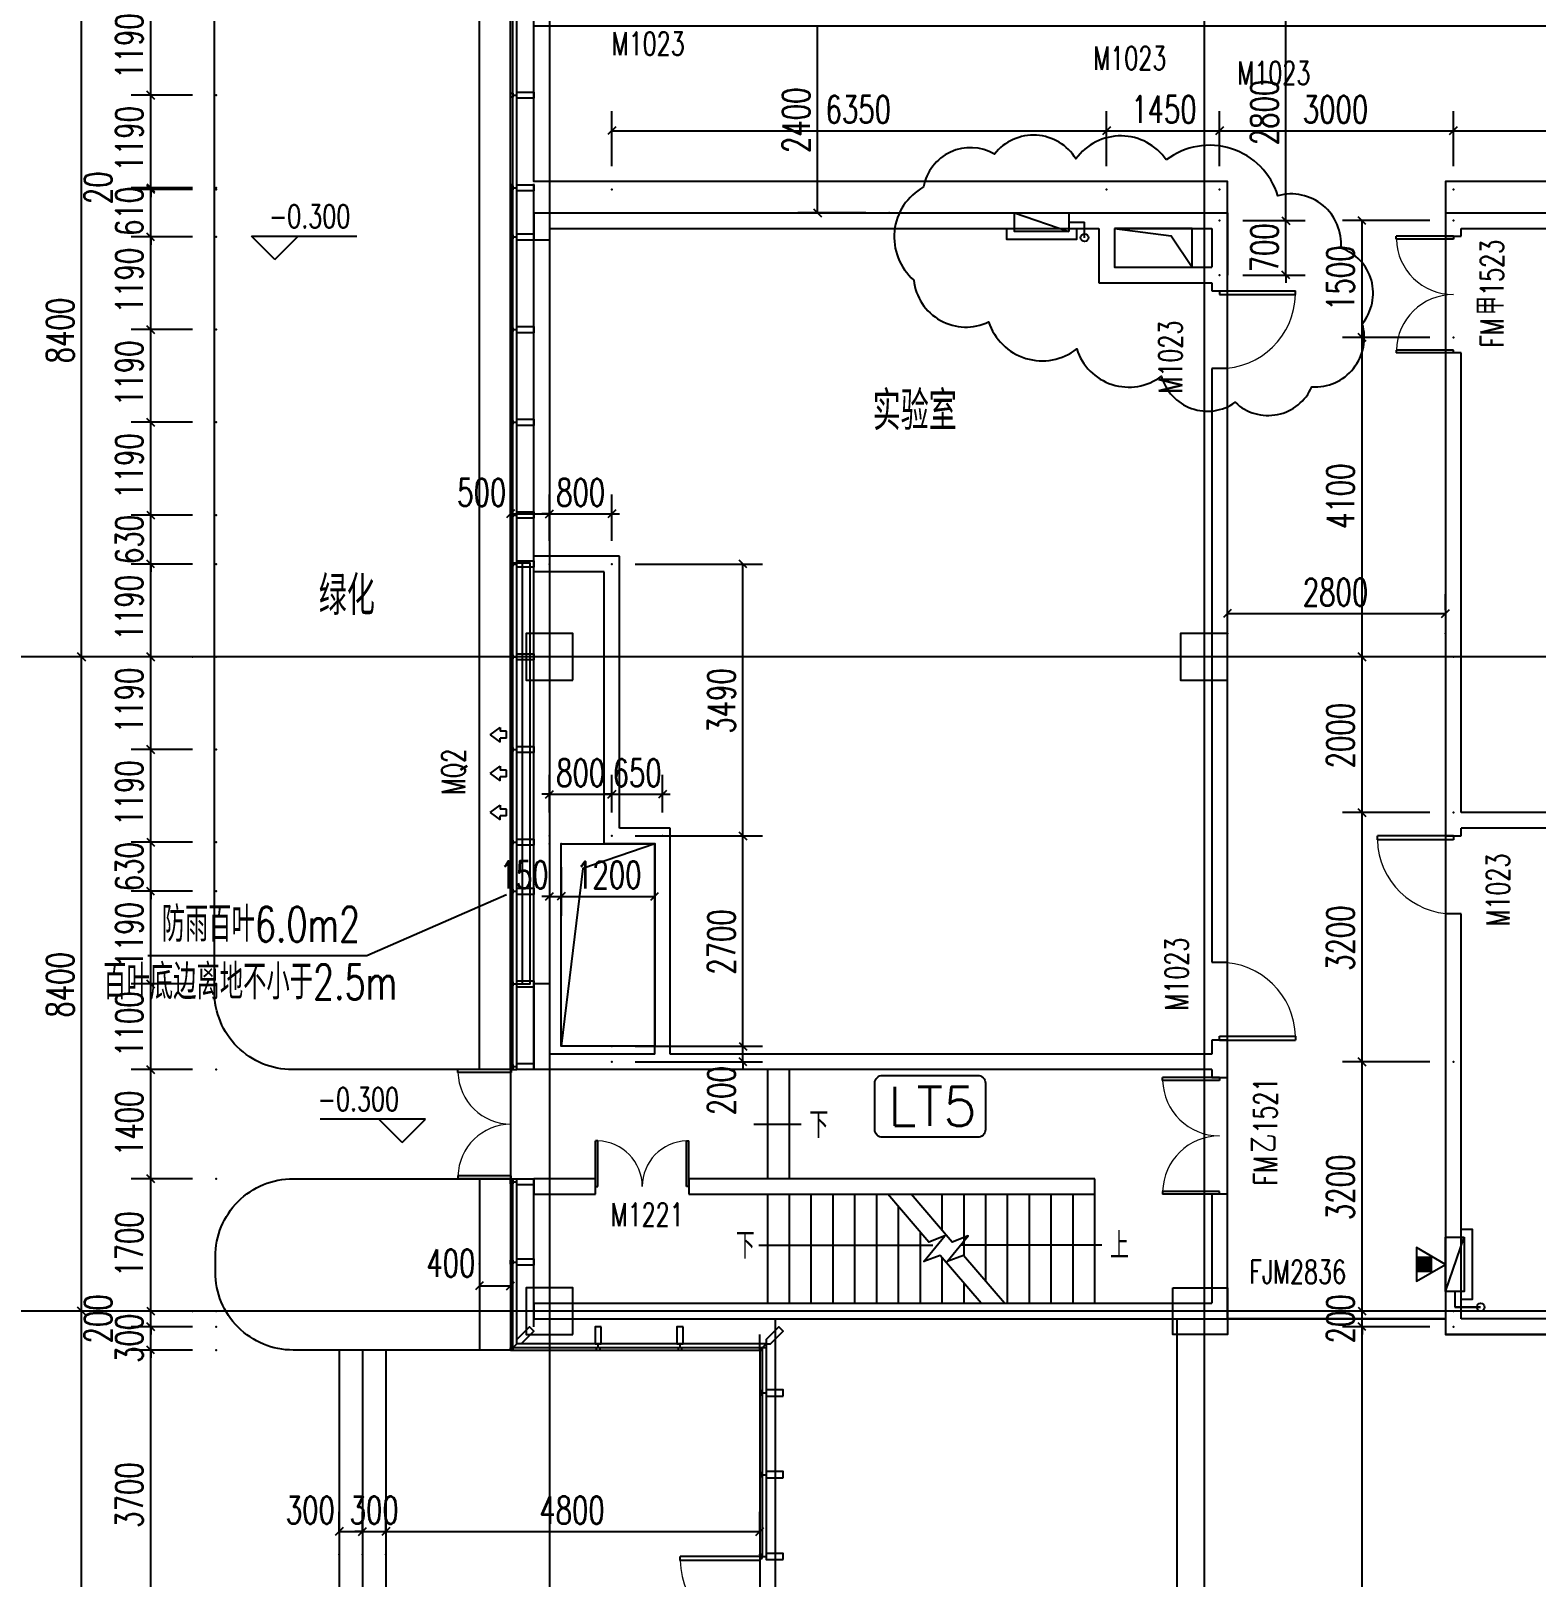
# Model space of a CAD drawing. Header units: inches. Extents: x -867 to 118033, y 723948 to 808048.
# Drawn here: x 18527 to 37845, y 766344 to 786194 of the extents above; entities that cross this region are included whole.
import ezdxf

# ---------------------------------------------------------------- set-up
doc = ezdxf.new("R2010")
doc.units = ezdxf.units.IN
doc.header["$MEASUREMENT"] = 0
for name, color, linetype in [('0-一般装修部位', 10, 'Continuous'), ('0-幕墙线', 10, 'Continuous'), ('0-轴线尺寸', 10, 'Continuous'), ('0-重点装修部位', 10, 'Continuous'), ('0-防火分区', 10, 'Continuous'), ('00修改', 10, 'Continuous'), ('AXIS', 10, 'Continuous'), ('COLUMN', 10, 'Continuous'), ('CURTWALL', 10, 'Continuous'), ('DIM_ELEV', 10, 'Continuous'), ('DIM_SYMB', 10, 'Continuous'), ('DOOR_FIRE', 10, 'Continuous'), ('DOOR_FIRE_TEXT', 10, 'Continuous'), ('DOTE', 10, 'Continuous'), ('M-INFO-LVR', 10, 'Continuous'), ('M-INFO-LVR-TEXT', 10, 'Continuous'), ('M-INFO-ROOM-JZTZ', 10, 'Continuous'), ('PUB_DIM', 10, 'Continuous'), ('PUB_HATCH', 10, 'Continuous'), ('PUB_TEXT', 10, 'Continuous'), ('RD-侧石线', 10, 'Continuous'), ('STAIR', 10, 'Continuous'), ('WALL', 10, 'Continuous'), ('WINDOW', 10, 'Continuous'), ('WINDOW_TEXT', 10, 'Continuous'), ('排水', 10, 'Continuous'), ('消火栓_t3$0$S-XIAO', 10, 'Continuous')]:
    doc.layers.add(name, color=color, linetype=linetype)
doc.styles.add('_TCH_DIM', font='SIMPLEX', dxfattribs={"bigfont": 'GBCBIG'})
doc.styles.add('_TCH_WINDOW', font='SIMPLEX', dxfattribs={"bigfont": 'GBCBIG'})
doc.styles.add('DIM_FONT', font='SIMPLEX', dxfattribs={"width": 0.7, "bigfont": 'GBCBIG'})
doc.styles.add('M-TEXT1', font='tj-romans1.shx', dxfattribs={"width": 0.6, "bigfont": 'tj-hztxt1.shx'})

# ---------------------------------------------------------------- blocks, each defined once
blk = doc.blocks.new('F1_ACAD_FMEBLOCK8')
at = {"layer": 'PUB_HATCH', "color": 8}
for points in [[(-33275, 9325), (-33275, 9925), (-33875, 9925), (-33875, 9325)], [(-24875, 9325), (-24875, 9925), (-25475, 9925), (-25475, 9325)], [(-33275, 925), (-33275, 1525), (-33875, 1525), (-33875, 925)], [(-25575, 1525), (-24875, 1525), (-24875, 925), (-25575, 925)]]:
    blk.add_lwpolyline(points, close=True, dxfattribs=at)

msp = doc.modelspace()

# ---------------------------------------------------------------- linework, layer by layer
at = {"color": 8}
for p, q in [((36328, 770447), (36504, 770271)), ((36328, 770418), (36475, 770271)), ((36328, 770390), (36447, 770271)), ((36328, 770362), (36419, 770271)), ((36356, 770447), (36504, 770299)), ((36384, 770447), (36504, 770327)), ((36412, 770447), (36504, 770356)), ((36441, 770447), (36504, 770384)), ((36469, 770447), (36504, 770412)), ((36328, 770334), (36390, 770271)), ((36328, 770305), (36362, 770271))]:
    msp.add_line(p, q, dxfattribs=at)
at = {"color": 1}
for p, q in [((36803, 770009), (36803, 769809)), ((36803, 770009), (36803, 769809)), ((36803, 769809), (37133, 769809)), ((36803, 769809), (37133, 769809))]:
    msp.add_line(p, q, dxfattribs=at)
at = {"color": 1, "linetype": 'Continuous', "ltscale": 2}
msp.add_line((37133, 769809), (36803, 769809), dxfattribs=at)
msp.add_line((37133, 769809), (36803, 769809), dxfattribs=at)
at = {"color": 30}
msp.add_lwpolyline([(36883, 770809), (37023, 770809), (37023, 769909), (36883, 769909)], dxfattribs=at)
at = {"color": 2}
for points in [[(36683, 770359), (36310, 770574), (36310, 770144)], [(36328, 770447), (36328, 770271), (36504, 770271), (36504, 770447)]]:
    msp.add_lwpolyline(points, close=True, dxfattribs=at)
at = {"color": 30, "linetype": 'Continuous'}
for points in [[(36923, 770709), (36923, 770009), (36683, 770009), (36683, 770709)], [(36923, 770709), (36923, 770009), (36683, 770009), (36923, 770709)], [(36923, 770709), (36923, 770009), (36683, 770009), (36923, 770709)], [(36923, 770709), (36923, 770009), (36683, 770009), (36683, 770709)]]:
    msp.add_lwpolyline(points, close=True, dxfattribs=at)
at = {"color": 2}
msp.add_circle((37133, 769809), 50, dxfattribs=at)
msp.add_circle((37133, 769809), 50, dxfattribs=at)
at = {"layer": '0-一般装修部位', "color": 3}
msp.add_lwpolyline([(24983, 786259), (75883, 786259), (75883, 788009), (78883, 788009), (78883, 790759), (78883, 795259), (83683, 795259), (83683, 794659), (84083, 794659), (84083, 788119), (80283, 788119), (80283, 786459), (78683, 786459), (78683, 752659), (75883, 752659), (75883, 770059), (75583, 770059), (75583, 784259), (36683, 784259), (36683, 769659), (33883, 769659), (33883, 784259), (24983, 784259), (24983, 786259)], dxfattribs=at)
at = {"layer": '0-幕墙线', "color": 31}
for p, q in [((24713, 785369), (24763, 785369)), ((24713, 784179), (24763, 784179)), ((24713, 783549), (24763, 783549)), ((24713, 782359), (24763, 782359)), ((24713, 781169), (24763, 781169)), ((24713, 779979), (24763, 779979)), ((24713, 779349), (24763, 779349)), ((24713, 778159), (24763, 778159)), ((24713, 778159), (24763, 778159)), ((24713, 776969), (24763, 776969)), ((24713, 775779), (24763, 775779)), ((24713, 775149), (24763, 775149)), ((24713, 773959), (24763, 773959)), ((24713, 772899), (24763, 772899)), ((24713, 771419), (24763, 771419)), ((24713, 770389), (24763, 770389)), ((25808, 769289), (25808, 769339)), ((26858, 769289), (26858, 769339)), ((27913, 768709), (27963, 768709)), ((27913, 767659), (27963, 767659)), ((27913, 766609), (27963, 766609))]:
    msp.add_line(p, q, dxfattribs=at)
for points in [[(24713, 785394), (24713, 785344), (24683, 785344), (24683, 785394)], [(24983, 785409), (24983, 785329), (24763, 785329), (24763, 785409)], [(24713, 784204), (24713, 784154), (24683, 784154), (24683, 784204)], [(24983, 784219), (24983, 784139), (24763, 784139), (24763, 784219)], [(24713, 783574), (24713, 783524), (24683, 783524), (24683, 783574)], [(24983, 783589), (24983, 783509), (24763, 783509), (24763, 783589)], [(24713, 782384), (24713, 782334), (24683, 782334), (24683, 782384)], [(24983, 782399), (24983, 782319), (24763, 782319), (24763, 782399)], [(24713, 781194), (24713, 781144), (24683, 781144), (24683, 781194)], [(24983, 781209), (24983, 781129), (24763, 781129), (24763, 781209)], [(24713, 780004), (24713, 779954), (24683, 779954), (24683, 780004)], [(24983, 780019), (24983, 779939), (24763, 779939), (24763, 780019)], [(24713, 779374), (24713, 779324), (24683, 779324), (24683, 779374)], [(24983, 779389), (24983, 779309), (24763, 779309), (24763, 779389)], [(24713, 778184), (24713, 778134), (24683, 778134), (24683, 778184)], [(24713, 778184), (24713, 778134), (24683, 778134), (24683, 778184)], [(24983, 778199), (24983, 778119), (24763, 778119), (24763, 778199)], [(24983, 778199), (24983, 778119), (24763, 778119), (24763, 778199)], [(24713, 776994), (24713, 776944), (24683, 776944), (24683, 776994)], [(24983, 777009), (24983, 776929), (24763, 776929), (24763, 777009)], [(24713, 775804), (24713, 775754), (24683, 775754), (24683, 775804)], [(24983, 775819), (24983, 775739), (24763, 775739), (24763, 775819)], [(24713, 775174), (24713, 775124), (24683, 775124), (24683, 775174)], [(24983, 775189), (24983, 775109), (24763, 775109), (24763, 775189)], [(24713, 773984), (24713, 773934), (24683, 773934), (24683, 773984)], [(24983, 773999), (24983, 773919), (24763, 773919), (24763, 773999)], [(24983, 772939), (24983, 772859), (24763, 772859), (24763, 772939)], [(24713, 772924), (24713, 772874), (24683, 772874), (24683, 772924)], [(24713, 771444), (24713, 771394), (24683, 771394), (24683, 771444)], [(24983, 771459), (24983, 771379), (24763, 771379), (24763, 771459)], [(24713, 770414), (24713, 770364), (24683, 770364), (24683, 770414)], [(24983, 770429), (24983, 770349), (24763, 770349), (24763, 770429)], [(25848, 769559), (25768, 769559), (25768, 769339), (25848, 769339)], [(26898, 769559), (26818, 769559), (26818, 769339), (26898, 769339)], [(25833, 769289), (25783, 769289), (25783, 769259), (25833, 769259)], [(26883, 769289), (26833, 769289), (26833, 769259), (26883, 769259)], [(27913, 768684), (27913, 768734), (27883, 768734), (27883, 768684)], [(28183, 768669), (28183, 768749), (27963, 768749), (27963, 768669)], [(27913, 767634), (27913, 767684), (27883, 767684), (27883, 767634)], [(28183, 767619), (28183, 767699), (27963, 767699), (27963, 767619)], [(27913, 766584), (27913, 766634), (27883, 766634), (27883, 766584)], [(28183, 766569), (28183, 766649), (27963, 766649), (27963, 766569)]]:
    msp.add_lwpolyline(points, close=True, dxfattribs=at)
at = {"layer": '0-轴线尺寸', "color": 3, "lineweight": -2}
for p, q in [((19177, 778159), (19177, 786559)), ((20065, 785369), (20065, 786559)), ((20603, 785369), (19815, 785369)), ((20603, 785369), (19815, 785369)), ((20065, 784179), (20065, 785369)), ((20065, 784179), (20065, 784279)), ((20065, 784159), (20065, 784259)), ((20603, 784179), (19815, 784179)), ((20603, 784179), (19815, 784179)), ((20603, 784159), (19815, 784159)), ((20603, 784159), (19815, 784159)), ((20065, 784159), (20065, 784179)), ((20065, 783549), (20065, 784159)), ((20065, 784159), (20065, 784059)), ((20603, 783549), (19815, 783549)), ((20603, 783549), (19815, 783549)), ((20065, 782359), (20065, 783549)), ((20065, 783549), (20065, 783449)), ((20603, 782359), (19815, 782359)), ((20603, 782359), (19815, 782359)), ((20065, 781169), (20065, 782359)), ((20603, 781169), (19815, 781169)), ((20603, 781169), (19815, 781169)), ((20065, 779979), (20065, 781169)), ((20065, 779979), (20065, 780079)), ((20603, 779979), (19815, 779979)), ((20603, 779979), (19815, 779979)), ((20065, 779349), (20065, 779979)), ((20603, 779349), (19815, 779349)), ((20603, 779349), (19815, 779349)), ((20065, 778159), (20065, 779349)), ((20065, 779349), (20065, 779249)), ((20303, 778159), (18927, 778159)), ((20303, 778159), (18927, 778159)), ((19177, 769759), (19177, 778159)), ((20603, 778159), (19815, 778159)), ((20603, 778159), (19815, 778159)), ((20065, 776969), (20065, 778159)), ((20603, 776969), (19815, 776969)), ((20603, 776969), (19815, 776969)), ((20065, 775779), (20065, 776969)), ((20603, 775779), (19815, 775779)), ((20603, 775779), (19815, 775779)), ((20065, 775779), (20065, 775879)), ((20065, 775149), (20065, 775779)), ((20603, 775149), (19815, 775149)), ((20603, 775149), (19815, 775149)), ((20065, 775149), (20065, 775049)), ((20065, 773959), (20065, 775149)), ((20603, 773959), (19815, 773959)), ((20603, 773959), (19815, 773959)), ((20065, 772859), (20065, 773959)), ((20603, 772859), (19815, 772859)), ((20603, 772859), (19815, 772859)), ((20065, 771459), (20065, 772859)), ((20603, 771459), (19815, 771459)), ((20603, 771459), (19815, 771459)), ((20065, 769759), (20065, 771459)), ((20303, 769759), (18927, 769759)), ((20303, 769759), (18927, 769759)), ((19177, 761359), (19177, 769759)), ((20603, 769759), (19815, 769759)), ((20603, 769759), (19815, 769759)), ((20065, 769759), (20065, 769859)), ((20065, 769559), (20065, 769759)), ((20603, 769559), (19815, 769559)), ((20603, 769559), (19815, 769559)), ((20065, 769559), (20065, 769659)), ((20065, 769259), (20065, 769559)), ((20065, 769559), (20065, 769459)), ((20603, 769259), (19815, 769259)), ((20603, 769259), (19815, 769259)), ((20065, 765559), (20065, 769259)), ((20065, 769259), (20065, 769159))]:
    msp.add_line(p, q, dxfattribs=at)
at = {"layer": '0-轴线尺寸', "color": 3, "linetype": 'ByBlock'}
for p, q in [((20015, 785419), (20115, 785319)), ((20115, 785319), (20015, 785419)), ((20015, 784229), (20115, 784129)), ((20015, 784229), (20115, 784129)), ((20115, 784109), (20015, 784209)), ((20015, 784209), (20115, 784109)), ((20115, 783499), (20015, 783599)), ((20115, 783499), (20015, 783599)), ((20015, 782409), (20115, 782309)), ((20115, 782309), (20015, 782409)), ((20015, 781219), (20115, 781119)), ((20115, 781119), (20015, 781219)), ((20015, 780029), (20115, 779929)), ((20015, 780029), (20115, 779929)), ((20115, 779299), (20015, 779399)), ((20115, 779299), (20015, 779399)), ((19227, 778109), (19127, 778209)), ((19127, 778209), (19227, 778109)), ((20115, 778109), (20015, 778209)), ((20015, 778209), (20115, 778109)), ((20015, 777019), (20115, 776919)), ((20115, 776919), (20015, 777019)), ((20015, 775829), (20115, 775729)), ((20015, 775829), (20115, 775729)), ((20115, 775099), (20015, 775199)), ((20115, 775099), (20015, 775199)), ((20015, 774009), (20115, 773909)), ((20115, 773909), (20015, 774009)), ((20015, 772909), (20115, 772809)), ((20115, 772809), (20015, 772909)), ((20115, 771409), (20015, 771509)), ((20015, 771509), (20115, 771409)), ((19127, 769809), (19227, 769709)), ((19227, 769709), (19127, 769809)), ((20015, 769809), (20115, 769709)), ((20015, 769809), (20115, 769709)), ((20115, 769509), (20015, 769609)), ((20015, 769609), (20115, 769509)), ((20115, 769209), (20015, 769309)), ((20115, 769209), (20015, 769309))]:
    msp.add_line(p, q, dxfattribs=at)
at = {"layer": '0-轴线尺寸', "color": 3}
for p in [(20065, 785369), (20903, 785369), (20903, 785369), (20065, 784179), (20065, 784159), (20903, 784179), (20903, 784179), (20903, 784159), (20903, 784159), (20065, 783549), (20903, 783549), (20903, 783549), (20065, 782359), (20903, 782359), (20903, 782359), (20065, 781169), (20903, 781169), (20903, 781169), (20065, 779979), (20903, 779979), (20903, 779979), (20065, 779349), (20903, 779349), (20903, 779349), (19177, 778159), (20065, 778159), (20603, 778159), (20603, 778159), (20903, 778159), (20903, 778159), (20065, 776969), (20903, 776969), (20903, 776969), (20065, 775779), (20903, 775779), (20903, 775779), (20065, 775149), (20903, 775149), (20903, 775149), (20065, 773959), (20903, 773959), (20903, 773959), (20065, 772859), (20903, 772859), (20903, 772859), (20065, 771459), (20903, 771459), (20903, 771459), (19177, 769759), (20065, 769759), (20603, 769759), (20603, 769759), (20903, 769759), (20903, 769759), (20065, 769559), (20903, 769559), (20903, 769559), (20065, 769259), (20903, 769259), (20903, 769259)]:
    msp.add_point(p, dxfattribs=at)
at = {"layer": '0-重点装修部位', "color": 1}
msp.add_lwpolyline([(28083, 769659), (36683, 769659), (36683, 769459), (41783, 769459), (41783, 758659), (28083, 758659), (28083, 769659)], dxfattribs=at)
at = {"layer": '0-防火分区', "color": 1}
msp.add_line((27883, 769259), (27883, 769459), dxfattribs=at)
at = {"layer": '00修改', "color": 6}
msp.add_lwpolyline([(33098, 784538, 0.520567), (31940, 784551, 0.520567), (30893, 784613, 0.520567), (29984, 784190, 0.520567), (29859, 782995, 0.520567), (30819, 782459, 0.520567), (30819, 782459, 0.520567), (31952, 782111, 0.520567), (31952, 782111, 0.520567), (33036, 781762, 0.520567), (33983, 781426, 0.520567), (34967, 781625, 0.520567), (35615, 782435, 0.520567), (35341, 783406, 0.520567), (34531, 784078, 0.520567)], format="xyb", close=True, dxfattribs=at)
at = {"layer": 'AXIS', "color": 3}
for p, q in [((20202, 778159), (16202, 778159)), ((20202, 769759), (16202, 769759))]:
    msp.add_line(p, q, dxfattribs=at)
at = {"layer": 'COLUMN', "color": 2, "ltscale": 3}
for points in [[(25483, 777859), (25483, 778459), (24883, 778459), (24883, 777859)], [(33883, 777859), (33883, 778459), (33283, 778459), (33283, 777859)], [(25483, 769459), (25483, 770059), (24883, 770059), (24883, 769459)], [(33183, 770059), (33883, 770059), (33883, 769459), (33183, 769459)]]:
    msp.add_lwpolyline(points, close=True, dxfattribs=at)
at = {"layer": 'CURTWALL', "color": 4}
for p, q in [((24763, 772859), (24763, 784259)), ((24713, 772859), (24713, 784229)), ((24683, 772859), (24763, 772859)), ((24683, 771459), (24763, 771459)), ((27913, 769289), (27913, 766609)), ((27963, 769339), (27963, 766609))]:
    msp.add_line(p, q, dxfattribs=at)
for points in [[(24713, 784219), (24713, 801379), (67603, 801379), (67603, 795429), (70983, 795429)], [(24763, 784219), (24763, 801329), (67553, 801329), (67553, 795379), (70983, 795379)], [(27963, 769289), (24713, 769289), (24713, 771459)], [(27963, 769339), (24763, 769339), (24763, 771459)]]:
    msp.add_lwpolyline(points, dxfattribs=at)
at = {"layer": 'DIM_ELEV', "color": 3}
for p, q in [((21358, 783560), (22712, 783560)), ((21658, 783260), (21358, 783560)), ((21658, 783260), (21958, 783560)), ((23592, 772225), (22238, 772225)), ((23292, 771925), (22992, 772225)), ((23292, 771925), (23592, 772225))]:
    msp.add_line(p, q, dxfattribs=at)
at = {"layer": 'DIM_SYMB', "color": 3}
for points in [[(28414, 772155), (28107, 772155), (27807, 772155)], [(27870, 770606), (29802, 770606), (30102, 770606)], [(32273, 770606), (30761, 770606), (30461, 770606)]]:
    msp.add_lwpolyline(points, dxfattribs=at)
at = {"layer": 'DOOR_FIRE', "color": 7}
for p, q in [((36051, 783521), (36051, 783559)), ((36783, 783559), (36051, 783559)), ((36783, 783521), (36051, 783521)), ((36783, 783559), (36783, 783521)), ((36783, 782096), (36051, 782096)), ((36051, 782096), (36051, 782059)), ((36783, 782059), (36051, 782059)), ((36783, 782059), (36783, 782096)), ((33783, 772759), (33051, 772759)), ((33051, 772721), (33051, 772759)), ((33783, 772759), (33783, 772721)), ((33783, 772721), (33051, 772721)), ((33051, 771296), (33051, 771259)), ((33783, 771296), (33051, 771296)), ((33783, 771259), (33051, 771259)), ((33783, 771259), (33783, 771296))]:
    msp.add_line(p, q, dxfattribs=at)
at = {"layer": 'DOOR_FIRE', "color": 4, "linetype": 'Continuous'}
msp.add_line((36683, 769759), (33883, 769759), dxfattribs=at)
at = {"layer": 'DOOR_FIRE', "color": 7, "lineweight": 13}
for centre, radius, start, end in [((36783, 783540), 731, 181.4693, 270), ((33783, 782834), 975, 270, 358.5307), ((36783, 782077), 731, 90, 178.5307), ((36783, 775834), 975, 181.4693, 270), ((33783, 773262), 975, 1.4693, 90), ((24690, 772841), 682, 181.4692, 269.9999), ((33783, 772740), 731, 181.4693, 270), ((24690, 771476), 682, 89.9999, 178.5306), ((25788, 771359), 585, 360, 88.5307), ((26958, 771359), 585, 91.4693, 180), ((33783, 771277), 731, 90, 178.5307), ((27883, 766582), 1024, 181.4693, 270)]:
    msp.add_arc(centre, radius, start, end, dxfattribs=at)
at = {"layer": 'DOTE', "color": 26, "ltscale": 1000}
for p, q in [((25183, 803674), (25183, 730735)), ((33583, 803674), (33583, 730735)), ((99592, 778159), (18734, 778159)), ((99592, 769759), (18734, 769759))]:
    msp.add_line(p, q, dxfattribs=at)
at = {"layer": 'M-INFO-LVR', "color": 6}
msp.add_line((24683, 779409), (24683, 773909), dxfattribs=at)
at = {"layer": 'M-INFO-LVR', "color": 2}
for p, q in [((24833, 779359), (24833, 773959)), ((24420, 777159), (24548, 777253)), ((24420, 777159), (24548, 777065)), ((24548, 777253), (24548, 777202)), ((24633, 777202), (24548, 777202)), ((24633, 777116), (24548, 777116)), ((24548, 777065), (24548, 777116)), ((24633, 777116), (24633, 777202)), ((24420, 776659), (24548, 776753)), ((24548, 776753), (24548, 776702)), ((24633, 776702), (24548, 776702)), ((24633, 776616), (24633, 776702)), ((24420, 776659), (24548, 776565)), ((24548, 776565), (24548, 776616)), ((24633, 776616), (24548, 776616)), ((24420, 776159), (24548, 776253)), ((24420, 776159), (24548, 776065)), ((24548, 776253), (24548, 776202)), ((24633, 776202), (24548, 776202)), ((24548, 776065), (24548, 776116)), ((24633, 776116), (24548, 776116)), ((24633, 776116), (24633, 776202))]:
    msp.add_line(p, q, dxfattribs=at)
at = {"layer": 'M-INFO-LVR', "color": 2, "linetype": 'ByBlock'}
msp.add_lwpolyline([(24683, 773959), (24933, 773959), (24933, 779359), (24683, 779359)], dxfattribs=at)
at = {"layer": 'M-INFO-LVR-TEXT', "color": 3}
for p, q in [((22838, 774324), (24633, 775107)), ((20029, 774324), (22838, 774324))]:
    msp.add_line(p, q, dxfattribs=at)
at = {"layer": 'M-INFO-ROOM-JZTZ', "color": 1}
for points in [[(32433, 783659), (33161, 783562), (33433, 783159)], [(26533, 775759), (25609, 775440), (25333, 773159)]]:
    msp.add_lwpolyline(points, dxfattribs=at)
for points in [[(32433, 783659), (32433, 783159), (33433, 783159), (33433, 783659)], [(25333, 775759), (26533, 775759), (26533, 773159), (25333, 773159)]]:
    msp.add_lwpolyline(points, close=True, dxfattribs=at)
at = {"layer": 'PUB_DIM', "color": 3, "lineweight": -2}
for p, q in [((34633, 783759), (34633, 786559)), ((28622, 783859), (28622, 786259)), ((25983, 784459), (25983, 785162)), ((32333, 784459), (32333, 785162)), ((32333, 784459), (32333, 785162)), ((33783, 784459), (33783, 785162)), ((33783, 784459), (33783, 785162)), ((36783, 784459), (36783, 785162)), ((36783, 784459), (36783, 785162)), ((25983, 784912), (32333, 784912)), ((32333, 784912), (33783, 784912)), ((33783, 784912), (36783, 784912)), ((36783, 784912), (41983, 784912)), ((29243, 783859), (28372, 783859)), ((34633, 783759), (34633, 783859)), ((34083, 783759), (34883, 783759)), ((34083, 783759), (34883, 783759)), ((34633, 783059), (34633, 783759)), ((36483, 783759), (35361, 783759)), ((35611, 782259), (35611, 783759)), ((34083, 783059), (34883, 783059)), ((34633, 783059), (34633, 782959)), ((36483, 782259), (35361, 782259)), ((36483, 782259), (35361, 782259)), ((35611, 778159), (35611, 782259)), ((24683, 779649), (24683, 780244)), ((25183, 779649), (25183, 780244)), ((25183, 779649), (25183, 780244)), ((25983, 779649), (25983, 780244)), ((24683, 779994), (25183, 779994)), ((25183, 779994), (25083, 779994)), ((25183, 779994), (25983, 779994)), ((25983, 779994), (26083, 779994)), ((26283, 779349), (27916, 779349)), ((27666, 775859), (27666, 779349)), ((33883, 778759), (33883, 778965)), ((36683, 778759), (36683, 778965)), ((33883, 778715), (36683, 778715)), ((36483, 778159), (35361, 778159)), ((36483, 778159), (35361, 778159)), ((35611, 776159), (35611, 778159)), ((25183, 776159), (25183, 776644)), ((25983, 776159), (25983, 776644)), ((25983, 776159), (25983, 776644)), ((26633, 776159), (26633, 776644)), ((25183, 776394), (25083, 776394)), ((25183, 776394), (25983, 776394)), ((25983, 776394), (25883, 776394)), ((25983, 776394), (26633, 776394)), ((25983, 776394), (26083, 776394)), ((26633, 776394), (26733, 776394)), ((36483, 776159), (35361, 776159)), ((36483, 776159), (35361, 776159)), ((35611, 772959), (35611, 776159)), ((26283, 775859), (27916, 775859)), ((26283, 775859), (27916, 775859)), ((27666, 773159), (27666, 775859)), ((25183, 775459), (25183, 774833)), ((25333, 775459), (25333, 774833)), ((25333, 775459), (25333, 774833)), ((26533, 775459), (26533, 774833)), ((25183, 775083), (25083, 775083)), ((25183, 775083), (25333, 775083)), ((25333, 775083), (26533, 775083)), ((25333, 775083), (25433, 775083)), ((26283, 773159), (27916, 773159)), ((26283, 773159), (27916, 773159)), ((27666, 773159), (27666, 773259)), ((27666, 772959), (27666, 773159)), ((26283, 772959), (27916, 772959)), ((27666, 772959), (27666, 772859)), ((36483, 772959), (35361, 772959)), ((36483, 772959), (35361, 772959)), ((35611, 769759), (35611, 772959)), ((24283, 770083), (24683, 770083)), ((24283, 770064), (24283, 769833)), ((24683, 770064), (24683, 769833)), ((36483, 769759), (35361, 769759)), ((36483, 769759), (35361, 769759)), ((35611, 769759), (35611, 769859)), ((35611, 769559), (35611, 769759)), ((36483, 769559), (35361, 769559)), ((36483, 769559), (35361, 769559)), ((35611, 769559), (35611, 769459)), ((35611, 758559), (35611, 769559)), ((22483, 766934), (22483, 767180)), ((22783, 766934), (22783, 767180)), ((22783, 766934), (22783, 767180)), ((23083, 766934), (23083, 767180)), ((23083, 766934), (23083, 767180)), ((27883, 766934), (27883, 767180)), ((22483, 766930), (22783, 766930)), ((22783, 766930), (22683, 766930)), ((22783, 766930), (23083, 766930)), ((23083, 766930), (23183, 766930)), ((23083, 766930), (27883, 766930))]:
    msp.add_line(p, q, dxfattribs=at)
at = {"layer": 'PUB_DIM', "color": 3, "linetype": 'ByBlock'}
for p, q in [((26033, 784962), (25933, 784862)), ((32383, 784962), (32283, 784862)), ((32283, 784862), (32383, 784962)), ((33833, 784962), (33733, 784862)), ((33733, 784862), (33833, 784962)), ((36733, 784862), (36833, 784962)), ((36833, 784962), (36733, 784862)), ((28572, 783909), (28672, 783809)), ((34583, 783809), (34683, 783709)), ((34583, 783809), (34683, 783709)), ((35661, 783709), (35561, 783809)), ((34683, 783009), (34583, 783109)), ((35561, 782309), (35661, 782209)), ((35661, 782209), (35561, 782309)), ((24733, 780044), (24633, 779944)), ((25133, 779944), (25233, 780044)), ((25133, 779944), (25233, 780044)), ((26033, 780044), (25933, 779944)), ((27716, 779299), (27616, 779399)), ((33933, 778765), (33833, 778665)), ((36633, 778665), (36733, 778765)), ((35661, 778109), (35561, 778209)), ((35561, 778209), (35661, 778109)), ((25133, 776344), (25233, 776444)), ((25933, 776344), (26033, 776444)), ((26033, 776444), (25933, 776344)), ((26683, 776444), (26583, 776344)), ((35561, 776209), (35661, 776109)), ((35661, 776109), (35561, 776209)), ((27616, 775909), (27716, 775809)), ((27716, 775809), (27616, 775909)), ((25133, 775033), (25233, 775133)), ((25383, 775133), (25283, 775033)), ((25383, 775133), (25283, 775033)), ((26483, 775033), (26583, 775133)), ((27616, 773209), (27716, 773109)), ((27616, 773209), (27716, 773109)), ((27716, 772909), (27616, 773009)), ((35561, 773009), (35661, 772909)), ((35661, 772909), (35561, 773009)), ((24333, 770133), (24233, 770033)), ((24633, 770033), (24733, 770133)), ((35561, 769809), (35661, 769709)), ((35561, 769809), (35661, 769709)), ((35661, 769509), (35561, 769609)), ((35661, 769509), (35561, 769609)), ((22533, 766980), (22433, 766880)), ((22733, 766880), (22833, 766980)), ((22733, 766880), (22833, 766980)), ((23133, 766980), (23033, 766880)), ((23133, 766980), (23033, 766880)), ((27833, 766880), (27933, 766980))]:
    msp.add_line(p, q, dxfattribs=at)
at = {"layer": 'PUB_DIM', "color": 3}
for p in [(32333, 784912), (33783, 784912), (36783, 784912), (25983, 784159), (32333, 784159), (32333, 784159), (33783, 784159), (33783, 784159), (36783, 784159), (36783, 784159), (29543, 783859), (33783, 783759), (33783, 783759), (34633, 783759), (35611, 783759), (36783, 783759), (33783, 783059), (35611, 782259), (36783, 782259), (36783, 782259), (25183, 779994), (25983, 779994), (24683, 779349), (25183, 779349), (25183, 779349), (25983, 779349), (25983, 779349), (27666, 779349), (36683, 778715), (33883, 778459), (36683, 778459), (35611, 778159), (36783, 778159), (36783, 778159), (25983, 776394), (26633, 776394), (35611, 776159), (36783, 776159), (36783, 776159), (25183, 775859), (25183, 775759), (25333, 775759), (25333, 775759), (25983, 775859), (25983, 775859), (25983, 775859), (25983, 775859), (26533, 775759), (26633, 775859), (27666, 775859), (25333, 775083), (26533, 775083), (25983, 773159), (25983, 773159), (27666, 773159), (25983, 772959), (35611, 772959), (36783, 772959), (36783, 772959), (24283, 770364), (24683, 770364), (24683, 770083), (35611, 769759), (36783, 769759), (36783, 769759), (35611, 769559), (36783, 769559), (36783, 769559), (22783, 766930), (23083, 766930), (27883, 766930), (22483, 766634), (22783, 766634), (22783, 766634), (23083, 766634), (23083, 766634), (27883, 766634)]:
    msp.add_point(p, dxfattribs=at)
at = {"layer": 'PUB_HATCH', "color": 8}
for p, q in [((24683, 784229), (24683, 771459)), ((24983, 772859), (24983, 784229)), ((24983, 769559), (24983, 771459))]:
    msp.add_line(p, q, dxfattribs=at)
for points in [[(24683, 772859), (24683, 801409), (67633, 801409), (67633, 795459), (70983, 795459)], [(24983, 784259), (24983, 801109), (67333, 801109), (67333, 795159), (70983, 795159)], [(24683, 771459), (24683, 769259), (27883, 769259), (27883, 759276)]]:
    msp.add_lwpolyline(points, dxfattribs=at)
at = {"layer": 'PUB_TEXT', "color": 7}
msp.add_lwpolyline([(29458, 772785), (30678, 772785, -0.414214), (30778, 772685), (30778, 772090, -0.414214), (30678, 771990), (29458, 771990, -0.414214), (29358, 772090), (29358, 772685, -0.414214)], format="xyb", close=True, dxfattribs=at)
at = {"layer": 'RD-侧石线', "color": 7}
for points in [[(24690, 772859), (21883, 772859, -0.414214), (20883, 773859), (20883, 794659, -0.414214), (32883, 806659), (73983, 806659, -0.414214), (75983, 804659), (75983, 795759)], [(24683, 769259), (21894, 769259, -0.414214), (20894, 770259), (20894, 770459, -0.414214), (21894, 771459), (24683, 771459)]]:
    msp.add_lwpolyline(points, format="xyb", dxfattribs=at)
at = {"layer": 'STAIR', "color": 3}
for p, q in [((27983, 771459), (27983, 772859)), ((28263, 771459), (28263, 772859)), ((27983, 769859), (27983, 771259)), ((28263, 769859), (28263, 771259)), ((28543, 769859), (28543, 771259)), ((28823, 769859), (28823, 771259)), ((29103, 769859), (29103, 771259)), ((29383, 769859), (29383, 771259)), ((30223, 770793), (30223, 771259)), ((30503, 770466), (30503, 771259)), ((30783, 770139), (30783, 771259)), ((31063, 769859), (31063, 771259)), ((31343, 769859), (31343, 771259)), ((31623, 769859), (31623, 771259)), ((31903, 769859), (31903, 771259)), ((32183, 769859), (32183, 771259)), ((29663, 769859), (29663, 771096)), ((29943, 769859), (29943, 770769)), ((30223, 769859), (30223, 770443)), ((30503, 769859), (30503, 770116)), ((22483, 769259), (22483, 753336)), ((22783, 769259), (22783, 753336)), ((23083, 769259), (23083, 753336))]:
    msp.add_line(p, q, dxfattribs=at)
at = {"layer": 'STAIR', "color": 3, "linetype": 'Continuous'}
msp.add_line((33233, 769659), (33233, 758659), dxfattribs=at)
at = {"layer": 'STAIR', "color": 3}
for points in [[(30723, 769859), (30196, 770473), (29987, 770395), (30258, 770724), (30050, 770644), (29523, 771259)], [(31023, 769859), (30496, 770473), (30287, 770395), (30558, 770724), (30350, 770644), (29823, 771259)]]:
    msp.add_lwpolyline(points, dxfattribs=at)
at = {"layer": 'WALL', "color": 2}
for p, q in [((24983, 783859), (32333, 783859)), ((24983, 783859), (24983, 783509)), ((32333, 783859), (33883, 783859)), ((33883, 783859), (33883, 783059)), ((36683, 783859), (41983, 783859)), ((36683, 783859), (36683, 783559)), ((25183, 783659), (25183, 783509)), ((25183, 783659), (32233, 783659)), ((32233, 783659), (32233, 782959)), ((32433, 783659), (33683, 783659)), ((32433, 783659), (32433, 783159)), ((33683, 783659), (33683, 783159)), ((36883, 783559), (36883, 783659)), ((36883, 783659), (41883, 783659)), ((25183, 783509), (24983, 783509)), ((36683, 783559), (36883, 783559)), ((32433, 783159), (33683, 783159)), ((33883, 782859), (33883, 783059)), ((32233, 782959), (33683, 782959)), ((33683, 782959), (33683, 782859)), ((33683, 782859), (33883, 782859)), ((36883, 782059), (36683, 782059)), ((36683, 782059), (36683, 776059)), ((36883, 776159), (36883, 782059)), ((33883, 781859), (33683, 781859)), ((33683, 781859), (33683, 774237)), ((33883, 774237), (33883, 781859)), ((24983, 779249), (24983, 779449)), ((26083, 779449), (24983, 779449)), ((26083, 775959), (26083, 779449)), ((25883, 779249), (24983, 779249)), ((25883, 775759), (25883, 779249)), ((41783, 776159), (36883, 776159)), ((26733, 775959), (26083, 775959)), ((26733, 773059), (26733, 775959)), ((36683, 776059), (36683, 775859)), ((36883, 775859), (36883, 775959)), ((41783, 775959), (36883, 775959)), ((26533, 775759), (25883, 775759)), ((26533, 773059), (26533, 775759)), ((36683, 775859), (36883, 775859)), ((36683, 774859), (36683, 769459)), ((36883, 774859), (36683, 774859)), ((36883, 769659), (36883, 774859)), ((33683, 774237), (33883, 774237)), ((25183, 773959), (24983, 773959)), ((24983, 773959), (24983, 772859)), ((25183, 773959), (25183, 773059)), ((33683, 773237), (33683, 773059)), ((33883, 773237), (33683, 773237)), ((33883, 772959), (33883, 773237)), ((26533, 773059), (25183, 773059)), ((33683, 773059), (26733, 773059)), ((33883, 772759), (33883, 772959)), ((26633, 772859), (24983, 772859)), ((33683, 772859), (26633, 772859)), ((33683, 772859), (33683, 772759)), ((33683, 772759), (33883, 772759)), ((24983, 771459), (24983, 771259)), ((25773, 771459), (24983, 771459)), ((25773, 771259), (25773, 771459)), ((26973, 771459), (26973, 771259)), ((32183, 771459), (26973, 771459)), ((32183, 771259), (32183, 771459)), ((24983, 771259), (25773, 771259)), ((26973, 771259), (32183, 771259)), ((33683, 771259), (33683, 769859)), ((33883, 771259), (33683, 771259)), ((33883, 769659), (33883, 771259)), ((24983, 769859), (24983, 769659)), ((24983, 769859), (33683, 769859)), ((24983, 769659), (33883, 769659)), ((41783, 769659), (36883, 769659)), ((41983, 769459), (36683, 769459))]:
    msp.add_line(p, q, dxfattribs=at)
at = {"layer": 'WINDOW', "color": 7}
for p, q in [((33783, 782859), (34758, 782859)), ((33783, 782859), (33783, 782809)), ((34758, 782809), (34758, 782859)), ((33783, 782809), (34758, 782809)), ((36783, 775859), (35808, 775859)), ((35808, 775809), (35808, 775859)), ((36783, 775809), (35808, 775809)), ((36783, 775859), (36783, 775809)), ((33783, 773237), (33783, 773287)), ((33783, 773287), (34758, 773287)), ((33783, 773237), (34758, 773237)), ((34758, 773287), (34758, 773237)), ((24007, 772824), (24007, 772859)), ((24690, 772859), (24007, 772859)), ((24690, 772824), (24007, 772824)), ((24690, 772859), (24690, 772824)), ((25773, 771359), (25773, 771944)), ((25803, 771944), (25773, 771944)), ((25803, 771359), (25803, 771944)), ((26943, 771944), (26973, 771944)), ((26943, 771359), (26943, 771944)), ((26973, 771359), (26973, 771944)), ((24690, 771494), (24007, 771494)), ((24007, 771494), (24007, 771459)), ((24690, 771459), (24007, 771459)), ((24690, 771459), (24690, 771494)), ((25773, 771359), (25803, 771359)), ((26973, 771359), (26943, 771359)), ((26859, 766556), (26859, 766609)), ((27883, 766609), (26859, 766609)), ((27883, 766609), (27883, 766556)), ((27883, 766556), (26859, 766556))]:
    msp.add_line(p, q, dxfattribs=at)
at = {"layer": 'WINDOW', "color": 31}
for p, q in [((24713, 769289), (24763, 769339)), ((27913, 769289), (27963, 769339))]:
    msp.add_line(p, q, dxfattribs=at)
for points in [[(24763, 769395), (24926, 769559), (24983, 769502), (24819, 769339), (24763, 769339), (24763, 769395)], [(28019, 769339), (28183, 769502), (28126, 769559), (27963, 769395), (27963, 769339), (28019, 769339)], [(24683, 769289), (24713, 769289), (24713, 769259), (24683, 769259), (24683, 769259), (24683, 769259), (24683, 769289)], [(27913, 769259), (27913, 769289), (27883, 769289), (27883, 769259), (27883, 769259), (27883, 769259), (27913, 769259)]]:
    msp.add_lwpolyline(points, dxfattribs=at)
at = {"layer": '排水', "color": 5}
msp.add_line((24283, 771459), (24283, 769259), dxfattribs=at)
msp.add_lwpolyline([(24283, 772859), (24283, 801809), (68033, 801809), (68033, 795859), (70583, 795859), (70583, 796159), (75983, 796159)], dxfattribs=at)
at = {"layer": '消火栓_t3$0$S-XIAO', "color": 1}
msp.add_line((31850, 783739), (32050, 783739), dxfattribs=at)
at = {"layer": '消火栓_t3$0$S-XIAO', "color": 1, "linetype": 'Continuous', "ltscale": 2}
msp.add_line((32050, 783539), (32050, 783739), dxfattribs=at)
at = {"layer": '消火栓_t3$0$S-XIAO', "color": 30, "linetype": 'Continuous'}
for points in [[(31850, 783619), (31150, 783619), (31150, 783859), (31850, 783859)], [(31850, 783619), (31150, 783619), (31150, 783859), (31850, 783619)]]:
    msp.add_lwpolyline(points, close=True, dxfattribs=at)
at = {"layer": '消火栓_t3$0$S-XIAO', "color": 30}
msp.add_lwpolyline([(31050, 783659), (31050, 783519), (31950, 783519), (31950, 783659)], dxfattribs=at)
at = {"layer": '消火栓_t3$0$S-XIAO', "color": 2}
msp.add_circle((32050, 783539), 50, dxfattribs=at)

# ---------------------------------------------------------------- block references
at = {"layer": 'PUB_HATCH', "color": 8}
msp.add_blockref('F1_ACAD_FMEBLOCK8', (58758, 768534), dxfattribs=at)

# ---------------------------------------------------------------- texts
at = {"layer": '0-轴线尺寸', "color": 7, "style": 'DIM_FONT', "width": 0.7}
for s, p in [('1190', (19965, 785579)), ('1190', (19965, 784389)), ('20', (19565, 783970)), ('610', (19965, 783562)), ('1190', (19965, 782569)), ('8400', (19077, 781927)), ('1190', (19965, 781379)), ('1190', (19965, 780189)), ('630', (19965, 779349)), ('1190', (19965, 778369)), ('1190', (19965, 777179)), ('1190', (19965, 775989)), ('630', (19965, 775149)), ('1190', (19965, 774169)), ('8400', (19077, 773527)), ('1100', (19965, 773024)), ('1400', (19965, 771750)), ('1700', (19965, 770200)), ('200', (19565, 769344)), ('300', (19965, 769094)), ('3700', (19965, 766977))]:
    msp.add_text(s, height=350, rotation=90, dxfattribs=at).set_placement(p)
at = {"layer": 'DOOR_FIRE', "color": 7, "style": '_TCH_WINDOW', "width": 0.705882}
msp.add_text('FJM2836', height=297.5, rotation=360, dxfattribs=at).set_placement((34165, 770114))
at = {"layer": 'DOOR_FIRE_TEXT', "color": 7, "style": '_TCH_WINDOW', "width": 0.705882}
for s, p in [('1523', (37428, 782792)), ('FM', (37428, 782126)), ('1521', (34520, 772037)), ('FM', (34520, 771371))]:
    msp.add_text(s, height=297.5, rotation=90, dxfattribs=at).set_placement(p)
at = {"layer": 'DOOR_FIRE_TEXT', "color": 7, "style": '_TCH_WINDOW'}
for s, p in [('甲', (37428, 782546)), ('乙', (34520, 771791))]:
    msp.add_text(s, height=338, rotation=90, dxfattribs=at).set_placement(p)
at = {"layer": 'M-INFO-LVR-TEXT', "color": 3, "style": 'M-TEXT1', "width": 0.7}
for s, p in [('防雨百叶6.0m2', (20205, 774501)), ('百叶底边离地不小于2.5m', (19455, 773760))]:
    msp.add_text(s, height=450, dxfattribs=at).set_placement(p)
at = {"layer": 'PUB_DIM', "color": 7, "style": 'DIM_FONT', "width": 0.7}
for s, p in [('2400', (28522, 784627)), ('2800', (34533, 784727)), ('700', (34533, 783094)), ('1500', (35511, 782600)), ('4100', (35511, 779800)), ('3490', (27566, 777172)), ('2000', (35511, 776727)), ('3200', (35511, 774127)), ('2700', (27566, 774077)), ('200', (27566, 772274)), ('3200', (35511, 770927)), ('200', (35511, 769344))]:
    msp.add_text(s, height=350, rotation=90, dxfattribs=at).set_placement(p)
for s, p in [('6350', (28726, 785012)), ('1450', (32649, 785012)), ('3000', (34851, 785012)), ('500', (23998, 780094)), ('800', (25268, 780094)), ('2800', (34851, 778815)), ('800', (25268, 776494)), ('650', (25993, 776494)), ('150', (24541, 775184)), ('1200', (25524, 775183)), ('400', (23602, 770201)), ('300', (21798, 767030)), ('300', (22618, 767030)), ('4800', (25051, 767030))]:
    msp.add_text(s, height=350, dxfattribs=at).set_placement(p)
at = {"layer": 'PUB_TEXT', "color": 7, "style": '_TCH_DIM', "width": 0.705882}
for p in [(21582, 783665), (22208, 772330)]:
    msp.add_text('-0.300', height=297.5, dxfattribs=at).set_placement(p)
at = {"layer": 'PUB_TEXT', "color": 7}
for s, height, style, p in [('实验室', 500, 'DIM_FONT', (29330, 781067)), ('绿化', 500, 'DIM_FONT', (22222, 778695)), ('LT5', 500, 'DIM_FONT', (29530, 772137, 5448)), ('下', 338, '_TCH_DIM', (28519, 771980)), ('下', 338, '_TCH_DIM', (27575, 770431)), ('上', 338, '_TCH_DIM', (32378, 770431))]:
    msp.add_text(s, height=height, dxfattribs=dict(at, style=style)).set_placement(p)
at = {"layer": 'WINDOW', "color": 7, "style": '_TCH_WINDOW', "width": 0.705882}
for s, p in [('M1023', (25983, 785881)), ('M1023', (32163, 785695)), ('M1023', (34013, 785504)), ('M1221', (25970, 770849))]:
    msp.add_text(s, height=297.5, dxfattribs=at).set_placement(p)
for p in [(33301, 781539), (37505, 774697), (33381, 773617)]:
    msp.add_text('M1023', height=297.5, rotation=90, dxfattribs=at).set_placement(p)
at = {"layer": 'WINDOW_TEXT', "color": 7, "style": '_TCH_WINDOW', "width": 0.705882}
msp.add_text('MQ2', height=297.5, rotation=90, dxfattribs=at).set_placement((24099, 776383))

doc.saveas('drawing.dxf')
